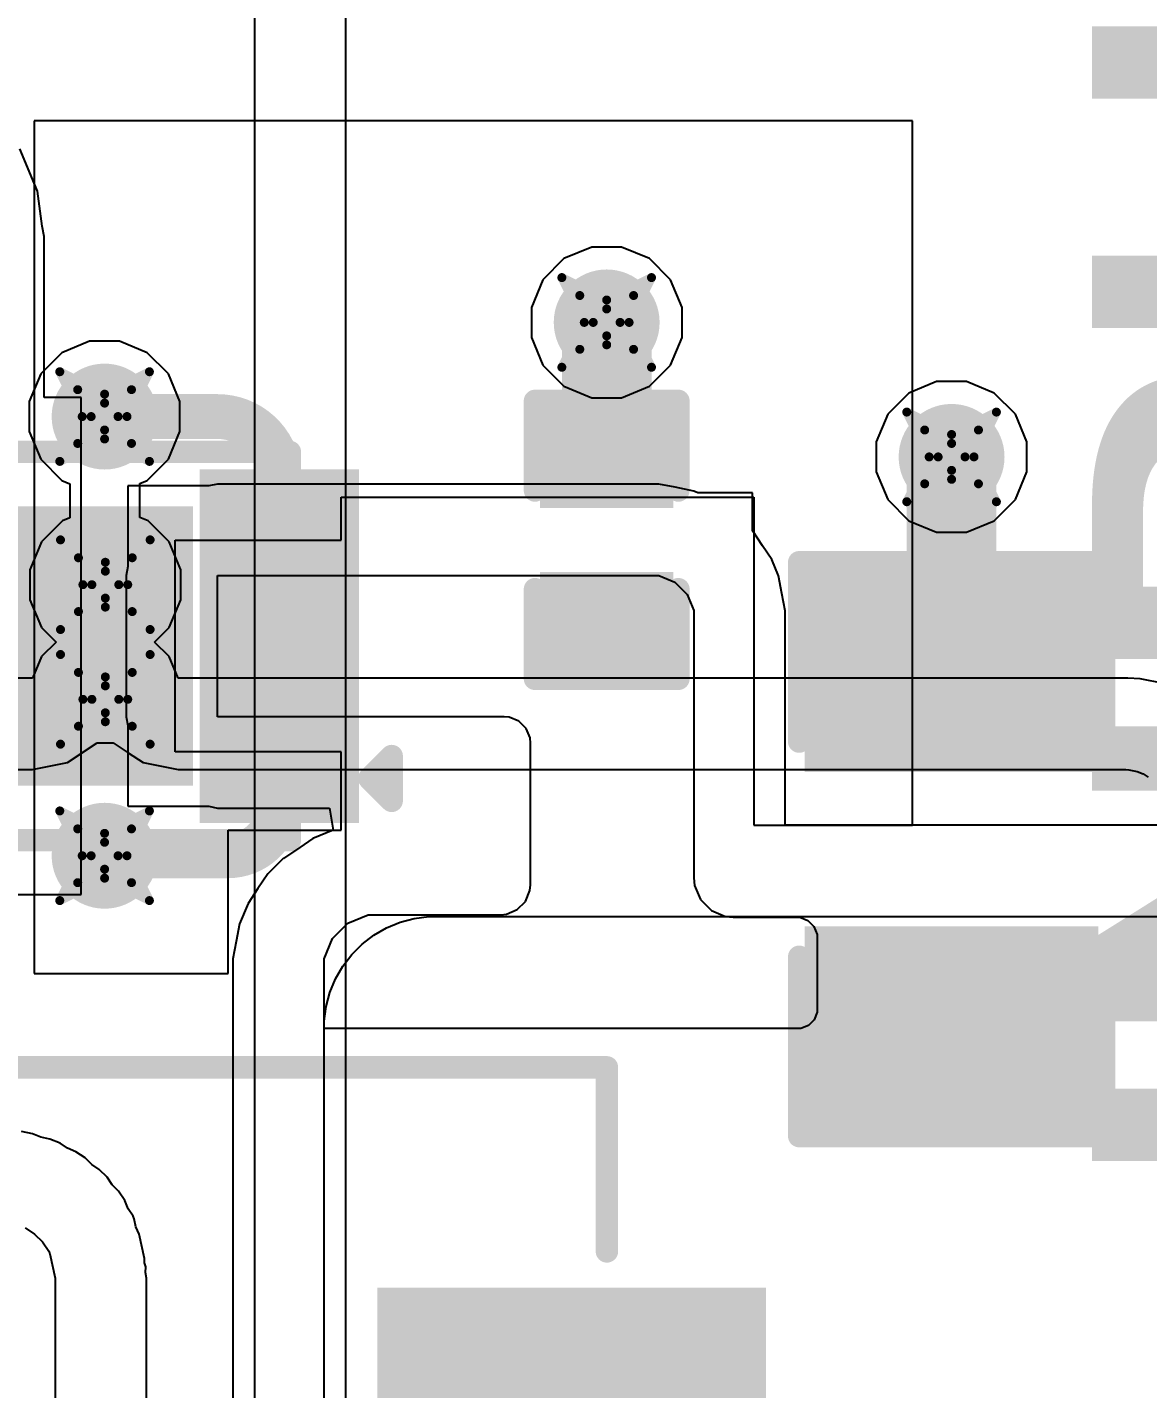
# Model space of a CAD drawing. Header units: inches. Extents: x -2 to 5376, y -4 to 5426.
# Drawn here: x 122.4 to 128.75, y 9.26 to 16.98 of the extents above; entities that cross this region are included whole.
import ezdxf

# ---------------------------------------------------------------- set-up
doc = ezdxf.new("R2010")
doc.units = ezdxf.units.IN
for name, color, linetype in [('Bottom Layer', 5, 'Continuous'), ('Drill Drawing', 1, 'Continuous'), ('Layer 1', 16, 'Continuous'), ('Layer 2', 76, 'Continuous'), ('Top Layer', 1, 'Continuous'), ('Top Overlay', 2, 'Continuous'), ('Top Paste', 8, 'Continuous'), ('Top Solder', 216, 'Continuous'), ('Via Holes', 16, 'Continuous')]:
    doc.layers.add(name, color=color, linetype=linetype)
doc.styles.add('Arial Black_Bold', font='', dxfattribs={"height": 0.2})
doc.styles.get('Arial Black_Bold').set_extended_font_data('Arial Black', bold=True)

# ---------------------------------------------------------------- blocks, each defined once
blk = doc.blocks.new('8_TDFN_EP__2_2__137')
at = {"layer": 'Top Layer'}
for points in [[(-1.34, 0.6), (-1.34, 0.9), (-0.64, 0.9), (-0.64, 0.6)], [(0.64, 0.6), (0.64, 0.9), (1.34, 0.9), (1.34, 0.6)], [(-0.4, -0.69), (-0.4, 0.69), (0.4, 0.69), (0.4, -0.69)], [(-1.34, 0.1), (-1.34, 0.4), (-0.64, 0.4), (-0.64, 0.1)], [(0.64, 0.1), (0.64, 0.4), (1.34, 0.4), (1.34, 0.1)], [(-1.34, -0.4), (-1.34, -0.1), (-0.64, -0.1), (-0.64, -0.4)], [(0.64, -0.4), (0.64, -0.1), (1.34, -0.1), (1.34, -0.4)], [(-1.34, -0.9), (-1.34, -0.6), (-0.64, -0.6), (-0.64, -0.9)], [(0.64, -0.9), (0.64, -0.6), (1.34, -0.6), (1.34, -0.9)]]:
    blk.add_hatch(color=1, dxfattribs=at).paths.add_polyline_path(points)
at = {"layer": 'Top Paste'}
for points in [[(-1.34, 0.6), (-1.34, 0.9), (-0.64, 0.9), (-0.64, 0.6)], [(0.64, 0.6), (0.64, 0.9), (1.34, 0.9), (1.34, 0.6)], [(-0.4, -0.69), (-0.4, 0.69), (0.4, 0.69), (0.4, -0.69)], [(-1.34, 0.1), (-1.34, 0.4), (-0.64, 0.4), (-0.64, 0.1)], [(0.64, 0.1), (0.64, 0.4), (1.34, 0.4), (1.34, 0.1)], [(-1.34, -0.4), (-1.34, -0.1), (-0.64, -0.1), (-0.64, -0.4)], [(0.64, -0.4), (0.64, -0.1), (1.34, -0.1), (1.34, -0.4)], [(-1.34, -0.9), (-1.34, -0.6), (-0.64, -0.6), (-0.64, -0.9)], [(0.64, -0.9), (0.64, -0.6), (1.34, -0.6), (1.34, -0.9)]]:
    blk.add_hatch(color=8, dxfattribs=at).paths.add_polyline_path(points)
at = {"layer": 'Top Solder'}
for points in [[(-1.4416, 0.4984), (-1.4416, 1.0016), (-0.5384, 1.0016), (-0.5384, 0.4984)], [(0.5384, 0.4984), (0.5384, 1.0016), (1.4416, 1.0016), (1.4416, 0.4984)], [(-0.5016, -0.7916), (-0.5016, 0.7916), (0.5016, 0.7916), (0.5016, -0.7916)], [(-1.4416, -0.0016), (-1.4416, 0.5016), (-0.5384, 0.5016), (-0.5384, -0.0016)], [(0.5384, -0.0016), (0.5384, 0.5016), (1.4416, 0.5016), (1.4416, -0.0016)], [(-1.4416, -0.5016), (-1.4416, 0.0016), (-0.5384, 0.0016), (-0.5384, -0.5016)], [(0.5384, -0.5016), (0.5384, 0.0016), (1.4416, 0.0016), (1.4416, -0.5016)], [(-1.4416, -1.0016), (-1.4416, -0.4984), (-0.5384, -0.4984), (-0.5384, -1.0016)], [(0.5384, -1.0016), (0.5384, -0.4984), (1.4416, -0.4984), (1.4416, -1.0016)]]:
    blk.add_hatch(color=216, dxfattribs=at).paths.add_polyline_path(points)
at = {"layer": 'Top Overlay', "const_width": 0.127}
for points in [[(1.05, 1.1), (-1.05, 1.1)], [(-1.05, 1.1), (-1.05, 1)], [(1.05, 1.1), (1.05, 1)], [(-1.627, 0.877), (-1.627, 0.623)], [(-1.5, 0.75), (-1.627, 0.877)], [(-1.5, 0.75), (-1.627, 0.623)], [(-1.05, -1), (-1.05, -1.1)], [(1.05, -1), (1.05, -1.1)], [(1.05, -1.1), (-1.05, -1.1)]]:
    blk.add_lwpolyline(points, dxfattribs=at)
at = {"layer": 'Top Overlay', "const_width": 0.0635}
for points in [[(-1.0818, 1.1, 1), (-1.0183, 1.1, 1)], [(-1.0818, 1.1, 1), (-1.0183, 1.1, 1)], [(1.0183, 1.1, 1), (1.0818, 1.1, 1)], [(1.0183, 1.1, 1), (1.0818, 1.1, 1)], [(-1.0818, 1, 1), (-1.0183, 1, 1)], [(1.0183, 1, 1), (1.0818, 1, 1)], [(-1.6587, 0.877, 1), (-1.5952, 0.877, 1)], [(-1.6587, 0.877, 1), (-1.5952, 0.877, 1)], [(-1.5317, 0.75, 1), (-1.4682, 0.75, 1)], [(-1.5317, 0.75, 1), (-1.4682, 0.75, 1)], [(-1.6587, 0.623, 1), (-1.5952, 0.623, 1)], [(-1.6587, 0.623, 1), (-1.5952, 0.623, 1)], [(-1.0818, -1, 1), (-1.0183, -1, 1)], [(1.0183, -1, 1), (1.0818, -1, 1)], [(-1.0818, -1.1, 1), (-1.0183, -1.1, 1)], [(-1.0818, -1.1, 1), (-1.0183, -1.1, 1)], [(1.0183, -1.1, 1), (1.0818, -1.1, 1)], [(1.0183, -1.1, 1), (1.0818, -1.1, 1)]]:
    blk.add_lwpolyline(points, format="xyb", close=True, dxfattribs=at)
blk = doc.blocks.new('YSPI0520_2R2M__246')
at = {"layer": 'Top Layer'}
for points in [[(-3.5, 1.25), (-1.5, 1.25), (-1.5, -1.25), (-3.5, -1.25)], [(1.5, 1.25), (3.5, 1.25), (3.5, -1.25), (1.5, -1.25)]]:
    blk.add_hatch(color=1, dxfattribs=at).paths.add_polyline_path(points)
at = {"layer": 'Top Paste'}
for points in [[(-3.5, 1.25), (-1.5, 1.25), (-1.5, -1.25), (-3.5, -1.25)], [(1.5, 1.25), (3.5, 1.25), (3.5, -1.25), (1.5, -1.25)]]:
    blk.add_hatch(color=8, dxfattribs=at).paths.add_polyline_path(points)
at = {"layer": 'Top Solder'}
for points in [[(-3.6016, 1.3516), (-1.3984, 1.3516), (-1.3984, -1.3516), (-3.6016, -1.3516)], [(1.3984, 1.3516), (3.6016, 1.3516), (3.6016, -1.3516), (1.3984, -1.3516)]]:
    blk.add_hatch(color=216, dxfattribs=at).paths.add_polyline_path(points)
at = {"layer": 'Top Overlay', "const_width": 0.127}
for points in [[(-2.7, 2.6), (2.7, 2.6)], [(-2.7, 1.557), (-2.7, 2.6)], [(2.7, 1.557), (2.7, 2.6)], [(-2.7, -2.6), (-2.7, -1.557)], [(2.7, -2.6), (2.7, -1.557)], [(-2.7, -2.6), (2.7, -2.6)]]:
    blk.add_lwpolyline(points, dxfattribs=at)
at = {"layer": 'Top Overlay', "const_width": 0.0635}
for points in [[(-2.7317, 2.6, 1), (-2.6682, 2.6, 1)], [(-2.7317, 2.6, 1), (-2.6682, 2.6, 1)], [(2.6682, 2.6, 1), (2.7317, 2.6, 1)], [(2.6682, 2.6, 1), (2.7317, 2.6, 1)], [(-2.7317, 1.557, 1), (-2.6682, 1.557, 1)], [(2.6682, 1.557, 1), (2.7317, 1.557, 1)], [(-2.7317, -1.557, 1), (-2.6682, -1.557, 1)], [(2.6682, -1.557, 1), (2.7317, -1.557, 1)], [(-2.7317, -2.6, 1), (-2.6682, -2.6, 1)], [(-2.7317, -2.6, 1), (-2.6682, -2.6, 1)], [(2.6682, -2.6, 1), (2.7317, -2.6, 1)], [(2.6682, -2.6, 1), (2.7317, -2.6, 1)]]:
    blk.add_lwpolyline(points, format="xyb", close=True, dxfattribs=at)
blk = doc.blocks.new('C___0402_282')
at = {"layer": 'Top Layer'}
for points in [[(-0.6985, -0.3175), (-0.6985, 0.3175), (-0.2413, 0.3175), (-0.2413, -0.3175)], [(0.2413, -0.3175), (0.2413, 0.3175), (0.6985, 0.3175), (0.6985, -0.3175)]]:
    blk.add_hatch(color=1, dxfattribs=at).paths.add_polyline_path(points)
at = {"layer": 'Top Paste'}
for points in [[(-0.6985, -0.3175), (-0.6985, 0.3175), (-0.2413, 0.3175), (-0.2413, -0.3175)], [(0.2413, -0.3175), (0.2413, 0.3175), (0.6985, 0.3175), (0.6985, -0.3175)]]:
    blk.add_hatch(color=8, dxfattribs=at).paths.add_polyline_path(points)
at = {"layer": 'Top Solder'}
for points in [[(-0.7585, -0.3775), (-0.7585, 0.3775), (-0.1813, 0.3775), (-0.1813, -0.3775)], [(0.1813, -0.3775), (0.1813, 0.3775), (0.7585, 0.3775), (0.7585, -0.3775)]]:
    blk.add_hatch(color=216, dxfattribs=at).paths.add_polyline_path(points)
at = {"layer": 'Top Overlay', "const_width": 0.127}
for points in [[(-0.7874, -0.4064), (-0.7874, 0.4064)], [(-0.2794, 0.4064), (-0.7874, 0.4064)], [(0.7874, 0.4064), (0.2794, 0.4064)], [(0.7874, -0.4064), (0.7874, 0.4064)], [(-0.2794, -0.4064), (-0.7874, -0.4064)], [(0.7874, -0.4064), (0.2794, -0.4064)]]:
    blk.add_lwpolyline(points, dxfattribs=at)
at = {"layer": 'Top Overlay', "const_width": 0.0635}
for points in [[(-0.8192, 0.4064, 1), (-0.7557, 0.4064, 1)], [(-0.8192, 0.4064, 1), (-0.7557, 0.4064, 1)], [(-0.3112, 0.4064, 1), (-0.2477, 0.4064, 1)], [(0.2477, 0.4064, 1), (0.3112, 0.4064, 1)], [(0.7556, 0.4064, 1), (0.8191, 0.4064, 1)], [(0.7556, 0.4064, 1), (0.8191, 0.4064, 1)], [(-0.8191, -0.4064, 1), (-0.7556, -0.4064, 1)], [(-0.8191, -0.4064, 1), (-0.7556, -0.4064, 1)], [(-0.3112, -0.4064, 1), (-0.2477, -0.4064, 1)], [(0.2476, -0.4064, 1), (0.3111, -0.4064, 1)], [(0.7556, -0.4064, 1), (0.8191, -0.4064, 1)], [(0.7556, -0.4064, 1), (0.8191, -0.4064, 1)]]:
    blk.add_lwpolyline(points, format="xyb", close=True, dxfattribs=at)
blk = doc.blocks.new('C___0805_283')
at = {"layer": 'Top Layer'}
for points in [[(-1.524, 0.762), (-0.508, 0.762), (-0.508, -0.762), (-1.524, -0.762)], [(0.508, 0.762), (1.524, 0.762), (1.524, -0.762), (0.508, -0.762)]]:
    blk.add_hatch(color=1, dxfattribs=at).paths.add_polyline_path(points)
at = {"layer": 'Top Paste'}
for points in [[(-1.524, 0.762), (-0.508, 0.762), (-0.508, -0.762), (-1.524, -0.762)], [(0.508, 0.762), (1.524, 0.762), (1.524, -0.762), (0.508, -0.762)]]:
    blk.add_hatch(color=8, dxfattribs=at).paths.add_polyline_path(points)
at = {"layer": 'Top Solder'}
for points in [[(-1.594, 0.832), (-0.438, 0.832), (-0.438, -0.832), (-1.594, -0.832)], [(0.438, 0.832), (1.594, 0.832), (1.594, -0.832), (0.438, -0.832)]]:
    blk.add_hatch(color=216, dxfattribs=at).paths.add_polyline_path(points)
at = {"layer": 'Top Overlay', "const_width": 0.127}
for points in [[(-1.6256, -0.8636), (-1.6256, 0.8636)], [(-0.6096, 0.8636), (-1.6256, 0.8636)], [(1.6256, 0.8636), (0.6096, 0.8636)], [(1.6256, -0.8636), (1.6256, 0.8636)], [(-0.6096, -0.8636), (-1.6256, -0.8636)], [(1.6256, -0.8636), (0.6096, -0.8636)]]:
    blk.add_lwpolyline(points, dxfattribs=at)
at = {"layer": 'Top Overlay', "const_width": 0.0635}
for points in [[(-1.6574, 0.8636, 1), (-1.5938, 0.8636, 1)], [(-1.6574, 0.8636, 1), (-1.5938, 0.8636, 1)], [(-0.6413, 0.8636, 1), (-0.5778, 0.8636, 1)], [(0.5778, 0.8636, 1), (0.6413, 0.8636, 1)], [(1.5938, 0.8636, 1), (1.6574, 0.8636, 1)], [(1.5938, 0.8636, 1), (1.6574, 0.8636, 1)], [(-1.6574, -0.8636, 1), (-1.5938, -0.8636, 1)], [(-1.6574, -0.8636, 1), (-1.5938, -0.8636, 1)], [(-0.6413, -0.8636, 1), (-0.5778, -0.8636, 1)], [(0.5778, -0.8636, 1), (0.6413, -0.8636, 1)], [(1.5938, -0.8636, 1), (1.6574, -0.8636, 1)], [(1.5938, -0.8636, 1), (1.6574, -0.8636, 1)]]:
    blk.add_lwpolyline(points, format="xyb", close=True, dxfattribs=at)

msp = doc.modelspace()

# ---------------------------------------------------------------- hatches: boundary and pattern name
at = {"layer": 'Bottom Layer'}
h = msp.add_hatch(color=5, dxfattribs=at)
edge = h.paths.add_edge_path()
edge.add_arc((125.6804, 15.3035), 0.3, 0, 360)
h = msp.add_hatch(color=5, dxfattribs=at)
edge = h.paths.add_edge_path()
edge.add_arc((122.835, 14.7701), 0.3, 0, 360)
h = msp.add_hatch(color=5, dxfattribs=at)
edge = h.paths.add_edge_path()
edge.add_arc((127.635, 14.5415), 0.3, 0, 360)
h = msp.add_hatch(color=5, dxfattribs=at)
edge = h.paths.add_edge_path()
edge.add_arc((122.8391, 13.8176), 0.3, 0, 360)
h = msp.add_hatch(color=5, dxfattribs=at)
edge = h.paths.add_edge_path()
edge.add_arc((122.8391, 13.168), 0.3, 0, 360)
h = msp.add_hatch(color=5, dxfattribs=at)
edge = h.paths.add_edge_path()
edge.add_arc((122.835, 12.2818), 0.3, 0, 360)
at = {"layer": 'Layer 1'}
h = msp.add_hatch(color=16, dxfattribs=at)
edge = h.paths.add_edge_path()
edge.add_arc((125.6804, 15.3035), 0.3, 0, 360)
h = msp.add_hatch(color=16, dxfattribs=at)
edge = h.paths.add_edge_path()
edge.add_arc((122.835, 14.7701), 0.3, 0, 360)
h = msp.add_hatch(color=16, dxfattribs=at)
edge = h.paths.add_edge_path()
edge.add_arc((127.635, 14.5415), 0.3, 0, 360)
h = msp.add_hatch(color=16, dxfattribs=at)
edge = h.paths.add_edge_path()
edge.add_arc((122.8391, 13.8176), 0.3, 0, 360)
h = msp.add_hatch(color=16, dxfattribs=at)
edge = h.paths.add_edge_path()
edge.add_arc((122.8391, 13.168), 0.3, 0, 360)
h = msp.add_hatch(color=16, dxfattribs=at)
edge = h.paths.add_edge_path()
edge.add_arc((122.835, 12.2818), 0.3, 0, 360)
at = {"layer": 'Layer 2'}
h = msp.add_hatch(color=76, dxfattribs=at)
edge = h.paths.add_edge_path()
edge.add_arc((125.6804, 15.3035), 0.3, 0, 360)
h = msp.add_hatch(color=76, dxfattribs=at)
edge = h.paths.add_edge_path()
edge.add_arc((122.835, 14.7701), 0.3, 0, 360)
h = msp.add_hatch(color=76, dxfattribs=at)
edge = h.paths.add_edge_path()
edge.add_arc((127.635, 14.5415), 0.3, 0, 360)
h = msp.add_hatch(color=76, dxfattribs=at)
edge = h.paths.add_edge_path()
edge.add_arc((122.8391, 13.8176), 0.3, 0, 360)
h = msp.add_hatch(color=76, dxfattribs=at)
edge = h.paths.add_edge_path()
edge.add_arc((122.8391, 13.168), 0.3, 0, 360)
h = msp.add_hatch(color=76, dxfattribs=at)
edge = h.paths.add_edge_path()
edge.add_arc((122.835, 12.2818), 0.3, 0, 360)
at = {"layer": 'Top Layer'}
h = msp.add_hatch(color=1, dxfattribs=at)
edge = h.paths.add_edge_path()
edge.add_arc((125.6804, 15.3035), 0.3, 0, 360)
h = msp.add_hatch(color=1, dxfattribs=at)
edge = h.paths.add_edge_path()
edge.add_arc((122.835, 14.7701), 0.3, 0, 360)
h = msp.add_hatch(color=1, dxfattribs=at)
edge = h.paths.add_edge_path()
edge.add_arc((127.635, 14.5415), 0.3, 0, 360)
h = msp.add_hatch(color=1, dxfattribs=at)
edge = h.paths.add_edge_path()
edge.add_arc((122.8391, 13.8176), 0.3, 0, 360)
h = msp.add_hatch(color=1, dxfattribs=at)
edge = h.paths.add_edge_path()
edge.add_arc((122.8391, 13.168), 0.3, 0, 360)
h = msp.add_hatch(color=1, dxfattribs=at)
edge = h.paths.add_edge_path()
edge.add_arc((122.835, 12.2818), 0.3, 0, 360)
at = {"layer": 'Via Holes'}
h = msp.add_hatch(color=7, dxfattribs=at)
edge = h.paths.add_edge_path()
edge.add_arc((125.6804, 15.3035), 0.15, 0, 360)
h = msp.add_hatch(color=7, dxfattribs=at)
edge = h.paths.add_edge_path()
edge.add_arc((122.835, 14.7701), 0.15, 0, 360)
h = msp.add_hatch(color=7, dxfattribs=at)
edge = h.paths.add_edge_path()
edge.add_arc((127.635, 14.5415), 0.15, 0, 360)
h = msp.add_hatch(color=7, dxfattribs=at)
edge = h.paths.add_edge_path()
edge.add_arc((122.8391, 13.8176), 0.15, 0, 360)
h = msp.add_hatch(color=7, dxfattribs=at)
edge = h.paths.add_edge_path()
edge.add_arc((122.8391, 13.168), 0.15, 0, 360)
h = msp.add_hatch(color=7, dxfattribs=at)
edge = h.paths.add_edge_path()
edge.add_arc((122.835, 12.2818), 0.15, 0, 360)

# ---------------------------------------------------------------- linework, layer by layer
at = {"layer": 'Bottom Layer'}
for p, q in [((125.4385, 15.6655), (125.3184, 15.5454)), ((125.5954, 15.7305), (125.4385, 15.6655)), ((125.7653, 15.7305), (125.5954, 15.7305)), ((125.9222, 15.6655), (125.7653, 15.7305)), ((126.0423, 15.5454), (125.9222, 15.6655)), ((125.3184, 15.5454), (125.2534, 15.3884)), ((126.1074, 15.3884), (126.0423, 15.5454)), ((125.2534, 15.3884), (125.2534, 15.2186)), ((126.1074, 15.2186), (126.1074, 15.3884)), ((122.7501, 15.1971), (122.5931, 15.1321)), ((122.9199, 15.1971), (122.7501, 15.1971)), ((123.0769, 15.1321), (122.9199, 15.1971)), ((125.2534, 15.2186), (125.3184, 15.0616)), ((126.0423, 15.0616), (126.1074, 15.2186)), ((122.5931, 15.1321), (122.473, 15.012)), ((123.197, 15.012), (123.0769, 15.1321)), ((125.3184, 15.0616), (125.4385, 14.9415)), ((125.9222, 14.9415), (126.0423, 15.0616)), ((122.473, 15.012), (122.408, 14.855)), ((123.262, 14.855), (123.197, 15.012)), ((127.5501, 14.9685), (127.3931, 14.9035)), ((127.7199, 14.9685), (127.5501, 14.9685)), ((127.8769, 14.9035), (127.7199, 14.9685)), ((125.4385, 14.9415), (125.5954, 14.8765)), ((125.7653, 14.8765), (125.9222, 14.9415)), ((127.3931, 14.9035), (127.273, 14.7834)), ((127.997, 14.7834), (127.8769, 14.9035)), ((122.408, 14.855), (122.408, 14.6852)), ((123.262, 14.6852), (123.262, 14.855)), ((125.5954, 14.8765), (125.7653, 14.8765)), ((127.273, 14.7834), (127.208, 14.6264)), ((128.062, 14.6264), (127.997, 14.7834)), ((122.408, 14.6852), (122.473, 14.5282)), ((123.197, 14.5282), (123.262, 14.6852)), ((127.208, 14.6264), (127.208, 14.4566)), ((128.062, 14.4566), (128.062, 14.6264)), ((122.473, 14.5282), (122.5931, 14.4081)), ((123.0769, 14.4081), (123.197, 14.5282)), ((127.208, 14.4566), (127.273, 14.2996)), ((127.997, 14.2996), (128.062, 14.4566)), ((122.5931, 14.4081), (122.6387, 14.3892)), ((122.6387, 14.3892), (122.6387, 14.1968)), ((123.0354, 14.3909), (123.0769, 14.4081)), ((123.0354, 14.1985), (123.0354, 14.3909)), ((127.273, 14.2996), (127.3931, 14.1795)), ((127.8769, 14.1795), (127.997, 14.2996)), ((122.6387, 14.1968), (122.5972, 14.1796)), ((123.081, 14.1796), (123.0354, 14.1985)), ((122.5972, 14.1796), (122.4771, 14.0595)), ((123.2011, 14.0595), (123.081, 14.1796)), ((127.3931, 14.1795), (127.5501, 14.1145)), ((127.7199, 14.1145), (127.8769, 14.1795)), ((122.4771, 14.0595), (122.4121, 13.9025)), ((123.2661, 13.9025), (123.2011, 14.0595)), ((127.5501, 14.1145), (127.7199, 14.1145)), ((122.4121, 13.9025), (122.4121, 13.7327)), ((123.2661, 13.7327), (123.2661, 13.9025)), ((122.4121, 13.7327), (122.4771, 13.5757)), ((123.2011, 13.5757), (123.2661, 13.7327)), ((122.4771, 13.5757), (122.56, 13.4928)), ((123.1181, 13.4928), (123.2011, 13.5757)), ((122.56, 13.4928), (122.4771, 13.4099)), ((123.2011, 13.4099), (123.1181, 13.4928)), ((122.4771, 13.4099), (122.4266, 13.288)), ((123.2516, 13.288), (123.2011, 13.4099)), ((122.4266, 13.288), (120.1049, 13.288)), ((128.6345, 13.288), (123.2516, 13.288)), ((128.7033, 13.2846), (128.6345, 13.288)), ((128.8384, 13.2577), (128.7033, 13.2846)), ((122.6248, 12.8095), (122.7929, 12.9217)), ((122.7929, 12.9217), (122.8845, 12.9217)), ((122.8845, 12.9217), (122.9692, 12.8657)), ((122.4266, 12.77), (122.6248, 12.8095)), ((122.9692, 12.8657), (123.0534, 12.8095)), ((123.0534, 12.8095), (123.2516, 12.77)), ((120.1049, 12.77), (122.4266, 12.77)), ((122.4266, 12.77), (122.4266, 12.77)), ((123.2516, 12.77), (128.6218, 12.77)), ((128.6218, 12.77), (128.6398, 12.7691)), ((128.6398, 12.7691), (128.6873, 12.7597)), ((128.6873, 12.7597), (128.7202, 12.7461)), ((128.7202, 12.7461), (128.7499, 12.7263))]:
    msp.add_line(p, q, dxfattribs=at)
at = {"layer": 'Drill Drawing', "const_width": 0.0508}
for points in [[(125.4264, 15.5575), (125.6804, 15.4305)], [(125.4264, 15.5575), (125.5534, 15.3035)], [(125.6804, 15.4305), (125.9344, 15.5575)], [(125.8074, 15.3035), (125.9344, 15.5575)], [(125.528, 15.4559), (125.6804, 15.3797)], [(125.528, 15.4559), (125.6042, 15.3035)], [(125.6804, 15.3797), (125.8328, 15.4559)], [(125.7566, 15.3035), (125.8328, 15.4559)], [(125.4264, 15.0495), (125.5534, 15.3035)], [(125.528, 15.1511), (125.6042, 15.3035)], [(125.7566, 15.3035), (125.8328, 15.1511)], [(125.8074, 15.3035), (125.9344, 15.0495)], [(125.4264, 15.0495), (125.6804, 15.1765)], [(125.528, 15.1511), (125.6804, 15.2273)], [(125.6804, 15.2273), (125.8328, 15.1511)], [(125.6804, 15.1765), (125.9344, 15.0495)], [(122.581, 15.0241), (122.835, 14.8971)], [(122.581, 15.0241), (122.708, 14.7701)], [(122.835, 14.8971), (123.089, 15.0241)], [(122.962, 14.7701), (123.089, 15.0241)], [(122.6826, 14.9225), (122.835, 14.8463)], [(122.6826, 14.9225), (122.7588, 14.7701)], [(122.835, 14.8463), (122.9874, 14.9225)], [(122.9112, 14.7701), (122.9874, 14.9225)], [(127.381, 14.7955), (127.635, 14.6685)], [(127.381, 14.7955), (127.508, 14.5415)], [(127.635, 14.6685), (127.889, 14.7955)], [(127.762, 14.5415), (127.889, 14.7955)], [(122.581, 14.5161), (122.708, 14.7701)], [(122.6826, 14.6177), (122.7588, 14.7701)], [(122.9112, 14.7701), (122.9874, 14.6177)], [(122.962, 14.7701), (123.089, 14.5161)], [(122.581, 14.5161), (122.835, 14.6431)], [(122.6826, 14.6177), (122.835, 14.6939)], [(122.835, 14.6939), (122.9874, 14.6177)], [(122.835, 14.6431), (123.089, 14.5161)], [(127.4826, 14.6939), (127.635, 14.6177)], [(127.4826, 14.6939), (127.5588, 14.5415)], [(127.635, 14.6177), (127.7874, 14.6939)], [(127.7112, 14.5415), (127.7874, 14.6939)], [(127.381, 14.2875), (127.508, 14.5415)], [(127.4826, 14.3891), (127.5588, 14.5415)], [(127.7112, 14.5415), (127.7874, 14.3891)], [(127.762, 14.5415), (127.889, 14.2875)], [(127.381, 14.2875), (127.635, 14.4145)], [(127.4826, 14.3891), (127.635, 14.4653)], [(127.635, 14.4653), (127.7874, 14.3891)], [(127.635, 14.4145), (127.889, 14.2875)], [(122.5851, 14.0716), (122.8391, 13.9446)], [(122.5851, 14.0716), (122.7121, 13.8176)], [(122.8391, 13.9446), (123.0931, 14.0716)], [(122.9661, 13.8176), (123.0931, 14.0716)], [(122.6867, 13.97), (122.8391, 13.8938)], [(122.6867, 13.97), (122.7629, 13.8176)], [(122.8391, 13.8938), (122.9915, 13.97)], [(122.9153, 13.8176), (122.9915, 13.97)], [(122.5851, 13.5636), (122.7121, 13.8176)], [(122.6867, 13.6652), (122.7629, 13.8176)], [(122.9153, 13.8176), (122.9915, 13.6652)], [(122.9661, 13.8176), (123.0931, 13.5636)], [(122.6867, 13.6652), (122.8391, 13.7414)], [(122.8391, 13.7414), (122.9915, 13.6652)], [(122.5851, 13.5636), (122.8391, 13.6906)], [(122.8391, 13.6906), (123.0931, 13.5636)], [(122.5851, 13.422), (122.8391, 13.295)], [(122.5851, 13.422), (122.7121, 13.168)], [(122.8391, 13.295), (123.0931, 13.422)], [(122.9661, 13.168), (123.0931, 13.422)], [(122.6867, 13.3204), (122.8391, 13.2442)], [(122.6867, 13.3204), (122.7629, 13.168)], [(122.8391, 13.2442), (122.9915, 13.3204)], [(122.9153, 13.168), (122.9915, 13.3204)], [(122.5851, 12.914), (122.7121, 13.168)], [(122.6867, 13.0156), (122.7629, 13.168)], [(122.9153, 13.168), (122.9915, 13.0156)], [(122.9661, 13.168), (123.0931, 12.914)], [(122.6867, 13.0156), (122.8391, 13.0918)], [(122.8391, 13.0918), (122.9915, 13.0156)], [(122.5851, 12.914), (122.8391, 13.041)], [(122.8391, 13.041), (123.0931, 12.914)], [(122.581, 12.5358), (122.835, 12.4088)], [(122.581, 12.5358), (122.708, 12.2818)], [(122.835, 12.4088), (123.089, 12.5358)], [(122.962, 12.2818), (123.089, 12.5358)], [(122.6826, 12.4342), (122.835, 12.358)], [(122.6826, 12.4342), (122.7588, 12.2818)], [(122.835, 12.358), (122.9874, 12.4342)], [(122.9112, 12.2818), (122.9874, 12.4342)], [(122.581, 12.0278), (122.708, 12.2818)], [(122.6826, 12.1294), (122.7588, 12.2818)], [(122.9112, 12.2818), (122.9874, 12.1294)], [(122.962, 12.2818), (123.089, 12.0278)], [(122.6826, 12.1294), (122.835, 12.2056)], [(122.835, 12.2056), (122.9874, 12.1294)], [(122.581, 12.0278), (122.835, 12.1548)], [(122.835, 12.1548), (123.089, 12.0278)]]:
    msp.add_lwpolyline(points, dxfattribs=at)
at = {"layer": 'Drill Drawing', "const_width": 0.0254}
for points in [[(125.4137, 15.5575, 1), (125.4391, 15.5575, 1)], [(125.4137, 15.5575, 1), (125.4391, 15.5575, 1)], [(125.9217, 15.5575, 1), (125.9471, 15.5575, 1)], [(125.9217, 15.5575, 1), (125.9471, 15.5575, 1)], [(125.5153, 15.4559, 1), (125.5407, 15.4559, 1)], [(125.5153, 15.4559, 1), (125.5407, 15.4559, 1)], [(125.6677, 15.4305, 1), (125.6931, 15.4305, 1)], [(125.6677, 15.4305, 1), (125.6931, 15.4305, 1)], [(125.8201, 15.4559, 1), (125.8455, 15.4559, 1)], [(125.8201, 15.4559, 1), (125.8455, 15.4559, 1)], [(125.6677, 15.3797, 1), (125.6931, 15.3797, 1)], [(125.6677, 15.3797, 1), (125.6931, 15.3797, 1)], [(125.5407, 15.3035, 1), (125.5661, 15.3035, 1)], [(125.5407, 15.3035, 1), (125.5661, 15.3035, 1)], [(125.5915, 15.3035, 1), (125.6169, 15.3035, 1)], [(125.5915, 15.3035, 1), (125.6169, 15.3035, 1)], [(125.7439, 15.3035, 1), (125.7693, 15.3035, 1)], [(125.7439, 15.3035, 1), (125.7693, 15.3035, 1)], [(125.7947, 15.3035, 1), (125.8201, 15.3035, 1)], [(125.7947, 15.3035, 1), (125.8201, 15.3035, 1)], [(125.6677, 15.2273, 1), (125.6931, 15.2273, 1)], [(125.6677, 15.2273, 1), (125.6931, 15.2273, 1)], [(125.6677, 15.1765, 1), (125.6931, 15.1765, 1)], [(125.6677, 15.1765, 1), (125.6931, 15.1765, 1)], [(125.5153, 15.1511, 1), (125.5407, 15.1511, 1)], [(125.5153, 15.1511, 1), (125.5407, 15.1511, 1)], [(125.8201, 15.1511, 1), (125.8455, 15.1511, 1)], [(125.8201, 15.1511, 1), (125.8455, 15.1511, 1)], [(122.5683, 15.0241, 1), (122.5937, 15.0241, 1)], [(122.5683, 15.0241, 1), (122.5937, 15.0241, 1)], [(123.0763, 15.0241, 1), (123.1017, 15.0241, 1)], [(123.0763, 15.0241, 1), (123.1017, 15.0241, 1)], [(125.4137, 15.0495, 1), (125.4391, 15.0495, 1)], [(125.4137, 15.0495, 1), (125.4391, 15.0495, 1)], [(125.9217, 15.0495, 1), (125.9471, 15.0495, 1)], [(125.9217, 15.0495, 1), (125.9471, 15.0495, 1)], [(122.6699, 14.9225, 1), (122.6953, 14.9225, 1)], [(122.6699, 14.9225, 1), (122.6953, 14.9225, 1)], [(122.8223, 14.8971, 1), (122.8477, 14.8971, 1)], [(122.8223, 14.8971, 1), (122.8477, 14.8971, 1)], [(122.9747, 14.9225, 1), (123.0001, 14.9225, 1)], [(122.9747, 14.9225, 1), (123.0001, 14.9225, 1)], [(122.8223, 14.8463, 1), (122.8477, 14.8463, 1)], [(122.8223, 14.8463, 1), (122.8477, 14.8463, 1)], [(127.3683, 14.7955, 1), (127.3937, 14.7955, 1)], [(127.3683, 14.7955, 1), (127.3937, 14.7955, 1)], [(127.8763, 14.7955, 1), (127.9017, 14.7955, 1)], [(127.8763, 14.7955, 1), (127.9017, 14.7955, 1)], [(122.6953, 14.7701, 1), (122.7207, 14.7701, 1)], [(122.6953, 14.7701, 1), (122.7207, 14.7701, 1)], [(122.7461, 14.7701, 1), (122.7715, 14.7701, 1)], [(122.7461, 14.7701, 1), (122.7715, 14.7701, 1)], [(122.8985, 14.7701, 1), (122.9239, 14.7701, 1)], [(122.8985, 14.7701, 1), (122.9239, 14.7701, 1)], [(122.9493, 14.7701, 1), (122.9747, 14.7701, 1)], [(122.9493, 14.7701, 1), (122.9747, 14.7701, 1)], [(122.8223, 14.6939, 1), (122.8477, 14.6939, 1)], [(122.8223, 14.6939, 1), (122.8477, 14.6939, 1)], [(122.8223, 14.6431, 1), (122.8477, 14.6431, 1)], [(122.8223, 14.6431, 1), (122.8477, 14.6431, 1)], [(127.4699, 14.6939, 1), (127.4953, 14.6939, 1)], [(127.4699, 14.6939, 1), (127.4953, 14.6939, 1)], [(127.6223, 14.6685, 1), (127.6477, 14.6685, 1)], [(127.6223, 14.6685, 1), (127.6477, 14.6685, 1)], [(127.7747, 14.6939, 1), (127.8001, 14.6939, 1)], [(127.7747, 14.6939, 1), (127.8001, 14.6939, 1)], [(122.6699, 14.6177, 1), (122.6953, 14.6177, 1)], [(122.6699, 14.6177, 1), (122.6953, 14.6177, 1)], [(122.9747, 14.6177, 1), (123.0001, 14.6177, 1)], [(122.9747, 14.6177, 1), (123.0001, 14.6177, 1)], [(127.6223, 14.6177, 1), (127.6477, 14.6177, 1)], [(127.6223, 14.6177, 1), (127.6477, 14.6177, 1)], [(122.5683, 14.5161, 1), (122.5937, 14.5161, 1)], [(122.5683, 14.5161, 1), (122.5937, 14.5161, 1)], [(123.0763, 14.5161, 1), (123.1017, 14.5161, 1)], [(123.0763, 14.5161, 1), (123.1017, 14.5161, 1)], [(127.4953, 14.5415, 1), (127.5207, 14.5415, 1)], [(127.4953, 14.5415, 1), (127.5207, 14.5415, 1)], [(127.5461, 14.5415, 1), (127.5715, 14.5415, 1)], [(127.5461, 14.5415, 1), (127.5715, 14.5415, 1)], [(127.6985, 14.5415, 1), (127.7239, 14.5415, 1)], [(127.6985, 14.5415, 1), (127.7239, 14.5415, 1)], [(127.7493, 14.5415, 1), (127.7747, 14.5415, 1)], [(127.7493, 14.5415, 1), (127.7747, 14.5415, 1)], [(127.6223, 14.4653, 1), (127.6477, 14.4653, 1)], [(127.6223, 14.4653, 1), (127.6477, 14.4653, 1)], [(127.6223, 14.4145, 1), (127.6477, 14.4145, 1)], [(127.6223, 14.4145, 1), (127.6477, 14.4145, 1)], [(127.4699, 14.3891, 1), (127.4953, 14.3891, 1)], [(127.4699, 14.3891, 1), (127.4953, 14.3891, 1)], [(127.7747, 14.3891, 1), (127.8001, 14.3891, 1)], [(127.7747, 14.3891, 1), (127.8001, 14.3891, 1)], [(127.3683, 14.2875, 1), (127.3937, 14.2875, 1)], [(127.3683, 14.2875, 1), (127.3937, 14.2875, 1)], [(127.8763, 14.2875, 1), (127.9017, 14.2875, 1)], [(127.8763, 14.2875, 1), (127.9017, 14.2875, 1)], [(122.5724, 14.0716, 1), (122.5978, 14.0716, 1)], [(122.5724, 14.0716, 1), (122.5978, 14.0716, 1)], [(123.0804, 14.0716, 1), (123.1058, 14.0716, 1)], [(123.0804, 14.0716, 1), (123.1058, 14.0716, 1)], [(122.674, 13.97, 1), (122.6994, 13.97, 1)], [(122.674, 13.97, 1), (122.6994, 13.97, 1)], [(122.8264, 13.9446, 1), (122.8518, 13.9446, 1)], [(122.8264, 13.9446, 1), (122.8518, 13.9446, 1)], [(122.9788, 13.97, 1), (123.0042, 13.97, 1)], [(122.9788, 13.97, 1), (123.0042, 13.97, 1)], [(122.8264, 13.8938, 1), (122.8518, 13.8938, 1)], [(122.8264, 13.8938, 1), (122.8518, 13.8938, 1)], [(122.6994, 13.8176, 1), (122.7248, 13.8176, 1)], [(122.6994, 13.8176, 1), (122.7248, 13.8176, 1)], [(122.7502, 13.8176, 1), (122.7756, 13.8176, 1)], [(122.7502, 13.8176, 1), (122.7756, 13.8176, 1)], [(122.9026, 13.8176, 1), (122.928, 13.8176, 1)], [(122.9026, 13.8176, 1), (122.928, 13.8176, 1)], [(122.9534, 13.8176, 1), (122.9788, 13.8176, 1)], [(122.9534, 13.8176, 1), (122.9788, 13.8176, 1)], [(122.8264, 13.7414, 1), (122.8518, 13.7414, 1)], [(122.8264, 13.7414, 1), (122.8518, 13.7414, 1)], [(122.674, 13.6652, 1), (122.6994, 13.6652, 1)], [(122.674, 13.6652, 1), (122.6994, 13.6652, 1)], [(122.8264, 13.6906, 1), (122.8518, 13.6906, 1)], [(122.8264, 13.6906, 1), (122.8518, 13.6906, 1)], [(122.9788, 13.6652, 1), (123.0042, 13.6652, 1)], [(122.9788, 13.6652, 1), (123.0042, 13.6652, 1)], [(122.5724, 13.5636, 1), (122.5978, 13.5636, 1)], [(122.5724, 13.5636, 1), (122.5978, 13.5636, 1)], [(123.0804, 13.5636, 1), (123.1058, 13.5636, 1)], [(123.0804, 13.5636, 1), (123.1058, 13.5636, 1)], [(122.5724, 13.422, 1), (122.5978, 13.422, 1)], [(122.5724, 13.422, 1), (122.5978, 13.422, 1)], [(123.0804, 13.422, 1), (123.1058, 13.422, 1)], [(123.0804, 13.422, 1), (123.1058, 13.422, 1)], [(122.674, 13.3204, 1), (122.6994, 13.3204, 1)], [(122.674, 13.3204, 1), (122.6994, 13.3204, 1)], [(122.9788, 13.3204, 1), (123.0042, 13.3204, 1)], [(122.9788, 13.3204, 1), (123.0042, 13.3204, 1)], [(122.8264, 13.295, 1), (122.8518, 13.295, 1)], [(122.8264, 13.295, 1), (122.8518, 13.295, 1)], [(122.8264, 13.2442, 1), (122.8518, 13.2442, 1)], [(122.8264, 13.2442, 1), (122.8518, 13.2442, 1)], [(122.6994, 13.168, 1), (122.7248, 13.168, 1)], [(122.6994, 13.168, 1), (122.7248, 13.168, 1)], [(122.7502, 13.168, 1), (122.7756, 13.168, 1)], [(122.7502, 13.168, 1), (122.7756, 13.168, 1)], [(122.9026, 13.168, 1), (122.928, 13.168, 1)], [(122.9026, 13.168, 1), (122.928, 13.168, 1)], [(122.9534, 13.168, 1), (122.9788, 13.168, 1)], [(122.9534, 13.168, 1), (122.9788, 13.168, 1)], [(122.8264, 13.0918, 1), (122.8518, 13.0918, 1)], [(122.8264, 13.0918, 1), (122.8518, 13.0918, 1)], [(122.674, 13.0156, 1), (122.6994, 13.0156, 1)], [(122.674, 13.0156, 1), (122.6994, 13.0156, 1)], [(122.8264, 13.041, 1), (122.8518, 13.041, 1)], [(122.8264, 13.041, 1), (122.8518, 13.041, 1)], [(122.9788, 13.0156, 1), (123.0042, 13.0156, 1)], [(122.9788, 13.0156, 1), (123.0042, 13.0156, 1)], [(122.5724, 12.914, 1), (122.5978, 12.914, 1)], [(122.5724, 12.914, 1), (122.5978, 12.914, 1)], [(123.0804, 12.914, 1), (123.1058, 12.914, 1)], [(123.0804, 12.914, 1), (123.1058, 12.914, 1)], [(122.5683, 12.5358, 1), (122.5937, 12.5358, 1)], [(122.5683, 12.5358, 1), (122.5937, 12.5358, 1)], [(123.0763, 12.5358, 1), (123.1017, 12.5358, 1)], [(123.0763, 12.5358, 1), (123.1017, 12.5358, 1)], [(122.6699, 12.4342, 1), (122.6953, 12.4342, 1)], [(122.6699, 12.4342, 1), (122.6953, 12.4342, 1)], [(122.8223, 12.4088, 1), (122.8477, 12.4088, 1)], [(122.8223, 12.4088, 1), (122.8477, 12.4088, 1)], [(122.9747, 12.4342, 1), (123.0001, 12.4342, 1)], [(122.9747, 12.4342, 1), (123.0001, 12.4342, 1)], [(122.8223, 12.358, 1), (122.8477, 12.358, 1)], [(122.8223, 12.358, 1), (122.8477, 12.358, 1)], [(122.6953, 12.2818, 1), (122.7207, 12.2818, 1)], [(122.6953, 12.2818, 1), (122.7207, 12.2818, 1)], [(122.7461, 12.2818, 1), (122.7715, 12.2818, 1)], [(122.7461, 12.2818, 1), (122.7715, 12.2818, 1)], [(122.8985, 12.2818, 1), (122.9239, 12.2818, 1)], [(122.8985, 12.2818, 1), (122.9239, 12.2818, 1)], [(122.9493, 12.2818, 1), (122.9747, 12.2818, 1)], [(122.9493, 12.2818, 1), (122.9747, 12.2818, 1)], [(122.8223, 12.2056, 1), (122.8477, 12.2056, 1)], [(122.8223, 12.2056, 1), (122.8477, 12.2056, 1)], [(122.6699, 12.1294, 1), (122.6953, 12.1294, 1)], [(122.6699, 12.1294, 1), (122.6953, 12.1294, 1)], [(122.8223, 12.1548, 1), (122.8477, 12.1548, 1)], [(122.8223, 12.1548, 1), (122.8477, 12.1548, 1)], [(122.9747, 12.1294, 1), (123.0001, 12.1294, 1)], [(122.9747, 12.1294, 1), (123.0001, 12.1294, 1)], [(122.5683, 12.0278, 1), (122.5937, 12.0278, 1)], [(122.5683, 12.0278, 1), (122.5937, 12.0278, 1)], [(123.0763, 12.0278, 1), (123.1017, 12.0278, 1)], [(123.0763, 12.0278, 1), (123.1017, 12.0278, 1)]]:
    msp.add_lwpolyline(points, format="xyb", close=True, dxfattribs=at)
at = {"layer": 'Layer 2'}
for p, q in [((124.2021, 5.4067), (124.2021, 17.9109)), ((123.6841, 17.755), (123.6841, 5.4194)), ((125.4385, 15.6655), (125.3184, 15.5454)), ((125.5954, 15.7305), (125.4385, 15.6655)), ((125.7653, 15.7305), (125.5954, 15.7305)), ((125.9222, 15.6655), (125.7653, 15.7305)), ((126.0423, 15.5454), (125.9222, 15.6655)), ((125.3184, 15.5454), (125.2534, 15.3884)), ((126.1074, 15.3884), (126.0423, 15.5454)), ((125.2534, 15.3884), (125.2534, 15.2186)), ((126.1074, 15.2186), (126.1074, 15.3884)), ((125.2534, 15.2186), (125.3184, 15.0616)), ((126.0423, 15.0616), (126.1074, 15.2186)), ((125.3184, 15.0616), (125.4385, 14.9415)), ((125.9222, 14.9415), (126.0423, 15.0616)), ((127.5501, 14.9685), (127.3931, 14.9035)), ((127.7199, 14.9685), (127.5501, 14.9685)), ((127.8769, 14.9035), (127.7199, 14.9685)), ((125.4385, 14.9415), (125.5954, 14.8765)), ((125.7653, 14.8765), (125.9222, 14.9415)), ((127.3931, 14.9035), (127.273, 14.7834)), ((127.997, 14.7834), (127.8769, 14.9035)), ((125.5954, 14.8765), (125.7653, 14.8765)), ((127.273, 14.7834), (127.208, 14.6264)), ((128.062, 14.6264), (127.997, 14.7834)), ((127.208, 14.6264), (127.208, 14.4566)), ((128.062, 14.4566), (128.062, 14.6264)), ((127.208, 14.4566), (127.273, 14.2996)), ((127.997, 14.2996), (128.062, 14.4566)), ((127.273, 14.2996), (127.3931, 14.1795)), ((127.8769, 14.1795), (127.997, 14.2996)), ((127.3931, 14.1795), (127.5501, 14.1145)), ((127.7199, 14.1145), (127.8769, 14.1795)), ((127.5501, 14.1145), (127.7199, 14.1145))]:
    msp.add_line(p, q, dxfattribs=at)
at = {"layer": 'Top Layer'}
for p, q in [((127.413, 16.4465), (122.435, 16.4465)), ((122.435, 16.4465), (122.435, 11.6142)), ((127.413, 12.456), (127.413, 16.4465)), ((122.4546, 16.0472), (122.3553, 16.287)), ((122.4808, 15.8483), (122.4546, 16.0472)), ((122.4924, 15.7898), (122.4808, 15.8483)), ((122.4924, 14.8778), (122.4924, 15.7898)), ((122.703, 14.8778), (122.4924, 14.8778)), ((122.703, 13.5618), (122.703, 14.8778)), ((123.425, 14.3778), (122.967, 14.3778)), ((122.967, 14.3778), (122.967, 13.9199)), ((123.475, 14.3877), (123.425, 14.3778)), ((125.9262, 14.3877), (123.475, 14.3877)), ((125.9265, 14.3877), (125.9262, 14.3877)), ((125.9268, 14.3877), (125.9265, 14.3877)), ((125.9762, 14.3877), (125.9268, 14.3877)), ((125.9763, 14.3877), (125.9762, 14.3877)), ((126.0681, 14.3693), (125.9763, 14.3877)), ((125.9763, 14.3877), (125.9763, 14.3877)), ((126.1744, 14.348), (126.0681, 14.3693)), ((124.175, 14.0698), (124.175, 14.3129)), ((124.175, 14.3129), (126.5138, 14.3129)), ((126.1745, 14.348), (126.1744, 14.348)), ((126.1744, 14.348), (126.1744, 14.348)), ((126.1979, 14.3383), (126.1745, 14.348)), ((126.5059, 14.3383), (126.1979, 14.3383)), ((126.5059, 14.1241), (126.5059, 14.3383)), ((126.5138, 14.3129), (126.5138, 12.456)), ((126.5633, 14.0379), (126.5059, 14.1241)), ((123.235, 12.8698), (123.235, 14.0698)), ((123.235, 14.0698), (124.175, 14.0698)), ((126.6156, 13.9594), (126.5633, 14.0379)), ((122.967, 13.9199), (122.957, 13.8698)), ((126.6533, 13.868), (126.6156, 13.9594)), ((126.6156, 13.9594), (126.6156, 13.9594)), ((126.6156, 13.9594), (126.6156, 13.9594)), ((122.957, 13.8698), (122.957, 13.0698)), ((123.475, 13.8698), (125.9262, 13.8698)), ((123.475, 13.0698), (123.475, 13.8698)), ((125.9262, 13.8698), (125.9757, 13.8697)), ((125.9757, 13.8697), (126.067, 13.8318)), ((126.067, 13.8318), (126.1368, 13.7618)), ((126.6731, 13.7677), (126.6533, 13.868)), ((126.6533, 13.868), (126.6533, 13.868)), ((126.6533, 13.868), (126.6533, 13.868)), ((126.1368, 13.7618), (126.1746, 13.6704)), ((126.6925, 13.6697), (126.6731, 13.7677)), ((126.1746, 13.6704), (126.1745, 13.6209)), ((126.6924, 13.621), (126.6925, 13.6697)), ((126.6925, 13.6697), (126.6925, 13.6697)), ((126.6925, 13.6697), (126.6925, 13.6697)), ((126.1745, 13.6209), (126.1745, 13.6209)), ((126.1745, 13.6209), (126.1745, 12.1576)), ((126.6925, 13.6209), (126.6924, 13.621)), ((126.6925, 12.456), (126.6925, 13.6209)), ((122.703, 12.5618), (122.703, 13.5618)), ((122.957, 13.0698), (122.967, 13.0197)), ((125.0994, 13.0698), (123.475, 13.0698)), ((125.1285, 13.0669), (125.0994, 13.0698)), ((125.0994, 13.0698), (125.0994, 13.0698)), ((125.1824, 13.0446), (125.1285, 13.0669)), ((125.2236, 13.0034), (125.1824, 13.0446)), ((122.967, 13.0197), (122.967, 12.5618)), ((125.2459, 12.9495), (125.2236, 13.0034)), ((125.2488, 12.9203), (125.2459, 12.9495)), ((125.2488, 12.5516), (125.2488, 12.9203)), ((124.175, 12.8698), (123.235, 12.8698)), ((124.175, 12.4266), (124.175, 12.8698)), ((122.703, 12.0618), (122.703, 12.5618)), ((122.967, 12.5618), (123.425, 12.5618)), ((123.425, 12.5618), (123.475, 12.5518)), ((123.475, 12.5518), (124.1096, 12.5518)), ((124.1096, 12.5518), (124.1307, 12.4266)), ((125.2488, 12.1172), (125.2488, 12.5516)), ((123.5344, 11.6142), (123.5344, 12.4266)), ((123.5344, 12.4266), (124.175, 12.4266)), ((124.1306, 12.4265), (124.016, 12.3791)), ((124.1307, 12.4265), (124.1306, 12.4265)), ((124.1307, 12.4266), (124.1307, 12.4265)), ((126.5138, 12.456), (127.413, 12.456)), ((137.1981, 12.456), (126.6925, 12.456)), ((124.016, 12.379), (123.9414, 12.3292)), ((124.016, 12.3791), (124.016, 12.379)), ((124.016, 12.379), (124.016, 12.379)), ((123.8479, 12.2667), (123.7602, 12.179)), ((123.848, 12.2668), (123.8479, 12.2668)), ((123.8479, 12.2668), (123.8479, 12.2667)), ((123.9414, 12.3292), (123.848, 12.2668)), ((123.7601, 12.179), (123.7043, 12.0954)), ((123.7602, 12.179), (123.7601, 12.179)), ((123.7602, 12.179), (123.7602, 12.179)), ((125.2456, 12.0842), (125.2488, 12.1172)), ((125.2488, 12.1172), (125.2488, 12.1172)), ((126.1745, 12.1576), (126.1788, 12.114)), ((126.1788, 12.114), (126.2122, 12.0334)), ((120.987, 12.0618), (122.703, 12.0618)), ((123.7043, 12.0954), (123.6479, 12.011)), ((125.2203, 12.0232), (125.2456, 12.0842)), ((123.6479, 12.0109), (123.6004, 11.8963)), ((123.6479, 12.011), (123.6479, 12.0109)), ((123.6479, 12.0109), (123.6479, 12.0109)), ((125.1126, 11.9512), (125.1736, 11.9765)), ((125.1736, 11.9765), (125.2203, 12.0232)), ((126.2122, 12.0334), (126.2738, 11.9718)), ((126.2738, 11.9718), (126.3544, 11.9384)), ((123.6004, 11.8962), (123.5806, 11.7965)), ((123.6004, 11.8963), (123.6004, 11.8962)), ((123.6004, 11.8962), (123.6004, 11.8962)), ((124.1264, 11.8128), (124.2142, 11.9005)), ((124.2142, 11.9005), (124.3288, 11.948)), ((124.3288, 11.948), (124.3909, 11.948)), ((124.3909, 11.948), (124.3909, 11.948)), ((124.3909, 11.948), (125.0796, 11.948)), ((124.4325, 11.8737), (124.5094, 11.9056)), ((124.5094, 11.9056), (124.5898, 11.9271)), ((124.5898, 11.9271), (124.6724, 11.938)), ((124.6724, 11.938), (137.1981, 11.938)), ((125.0796, 11.948), (125.1126, 11.9512)), ((126.3544, 11.9384), (126.398, 11.9341)), ((126.398, 11.9341), (126.398, 11.9341)), ((126.398, 11.9341), (126.7499, 11.9341)), ((126.7499, 11.9341), (126.7744, 11.9341)), ((126.7744, 11.9341), (126.8196, 11.9154)), ((126.8196, 11.9154), (126.8543, 11.8807)), ((126.8543, 11.8807), (126.873, 11.8355)), ((124.079, 11.6981), (124.1264, 11.8128)), ((124.2944, 11.7814), (124.3605, 11.8321)), ((124.3605, 11.8321), (124.4325, 11.8737)), ((126.873, 11.8355), (126.873, 11.811)), ((126.873, 11.811), (126.873, 11.811)), ((126.873, 11.811), (126.873, 11.4174)), ((123.5806, 11.7965), (123.561, 11.6981)), ((124.2356, 11.7226), (124.2944, 11.7814)), ((123.561, 11.6981), (123.561, 11.698)), ((123.561, 11.698), (123.561, 11.698)), ((123.561, 11.698), (123.561, 11.636)), ((124.079, 11.6361), (124.079, 11.6981)), ((124.1433, 11.5845), (124.1849, 11.6565)), ((124.1849, 11.6565), (124.2356, 11.7226)), ((122.435, 11.6142), (123.5344, 11.6142)), ((123.561, 11.636), (123.561, 11.3446)), ((124.079, 11.303), (124.079, 11.6361)), ((124.1114, 11.5076), (124.1433, 11.5845)), ((124.0899, 11.4271), (124.1114, 11.5076)), ((124.079, 11.3446), (124.0899, 11.4271)), ((126.873, 11.4174), (126.873, 11.3947)), ((123.561, 11.3446), (123.561, 1.778)), ((124.079, 11.303), (124.079, 11.3446)), ((126.8556, 11.3526), (126.8234, 11.3204)), ((126.873, 11.3947), (126.8556, 11.3526)), ((126.7586, 11.303), (124.079, 11.303)), ((124.079, 1.778), (124.079, 11.303)), ((126.7813, 11.303), (126.7586, 11.303)), ((126.7586, 11.303), (126.7586, 11.303)), ((126.8234, 11.3204), (126.7813, 11.303)), ((122.4273, 10.7064), (122.3649, 10.7188)), ((122.4744, 10.6869), (122.4273, 10.7064)), ((122.5245, 10.6769), (122.4744, 10.6869)), ((122.5832, 10.6526), (122.5245, 10.6769)), ((122.6257, 10.6242), (122.5832, 10.6526)), ((122.6728, 10.6047), (122.6257, 10.6242)), ((122.7257, 10.5694), (122.6728, 10.6047)), ((122.7618, 10.5333), (122.7257, 10.5694)), ((122.8042, 10.5049), (122.7618, 10.5333)), ((122.8492, 10.4599), (122.8042, 10.5049)), ((122.8775, 10.4175), (122.8492, 10.4599)), ((122.9136, 10.3814), (122.8775, 10.4175)), ((122.9489, 10.3285), (122.9136, 10.3814)), ((122.9684, 10.2814), (122.9489, 10.3285)), ((122.9968, 10.239), (122.9684, 10.2814)), ((123.003, 10.2241), (122.9968, 10.239)), ((123.0118, 10.1795), (123.003, 10.2241)), ((122.385, 10.174), (122.4379, 10.1387)), ((122.4379, 10.1387), (122.4829, 10.0937)), ((123.0301, 10.1379), (123.0118, 10.1795)), ((123.0606, 10), (123.0301, 10.1379)), ((122.4829, 10.0937), (122.5182, 10.0408)), ((122.5182, 10.0408), (122.5244, 10.0259)), ((122.5244, 10.0259), (122.555, 9.888)), ((123.0612, 9.9755), (123.0606, 10)), ((123.0689, 9.9523), (123.0612, 9.9755)), ((123.0666, 9.9198), (123.0689, 9.9521)), ((123.0689, 9.9521), (123.0689, 9.9523)), ((122.555, 9.888), (122.555, 9.8878)), ((122.555, 9.8878), (122.555, 9.8878)), ((122.555, 9.8878), (122.555, 9.8878)), ((122.555, 9.8878), (122.555, 6.5925)), ((123.0729, 9.8878), (123.0666, 9.9198)), ((123.0729, 6.5926), (123.0729, 9.8878))]:
    msp.add_line(p, q, dxfattribs=at)
for points, const_width in [([(125.6804, 14.5974), (125.6804, 15.3035)], 0.508), ([(122.835, 14.7701), (123.475, 14.7701)], 0.254), ([(127.635, 13.335), (127.635, 14.5415)], 0.508), ([(123.825, 14.2198), (123.825, 14.4201)], 0.254), ([(123.825, 12.5724), (123.825, 12.7198)], 0.254), ([(122.835, 12.2818), (123.5344, 12.2818)], 0.254)]:
    msp.add_lwpolyline(points, dxfattribs=dict(at, const_width=const_width))
for points, const_width in [([(125.5534, 15.3035, 1), (125.8074, 15.3035, 1)], 0.254), ([(122.7715, 14.7701, 1), (122.8985, 14.7701, 1)], 0.127), ([(123.4115, 14.7701, 1), (123.5385, 14.7701, 1)], 0.127), ([(123.4115, 14.7701, 1), (123.5385, 14.7701, 1)], 0.127), ([(125.5534, 14.5974, 1), (125.8074, 14.5974, 1)], 0.254), ([(127.508, 14.5415, 1), (127.762, 14.5415, 1)], 0.254), ([(123.7615, 14.4201, 1), (123.8885, 14.4201, 1)], 0.127), ([(123.7615, 14.4201, 1), (123.8885, 14.4201, 1)], 0.127), ([(123.7615, 14.2198, 1), (123.8885, 14.2198, 1)], 0.127), ([(127.508, 13.335, 1), (127.762, 13.335, 1)], 0.254), ([(123.7615, 12.7198, 1), (123.8885, 12.7198, 1)], 0.127), ([(123.7615, 12.5724, 1), (123.8885, 12.5724, 1)], 0.127), ([(123.7615, 12.5724, 1), (123.8885, 12.5724, 1)], 0.127), ([(122.7715, 12.2818, 1), (122.8985, 12.2818, 1)], 0.127), ([(123.4709, 12.2818, 1), (123.5979, 12.2818, 1)], 0.127), ([(123.4709, 12.2818, 1), (123.5979, 12.2818, 1)], 0.127)]:
    msp.add_lwpolyline(points, format="xyb", close=True, dxfattribs=dict(at, const_width=const_width))
at = {"layer": 'Top Layer', "const_width": 0.254}
for points in [[(123.475, 14.7701, -0.414214), (123.825, 14.4201)], [(123.825, 12.5724, -0.414214), (123.5344, 12.2818)]]:
    msp.add_lwpolyline(points, format="xyb", dxfattribs=at)

# ---------------------------------------------------------------- block references
for name, p, rotation in [('C___0402_282', (125.6804, 14.0716), 270), ('8_TDFN_EP__2_2__137', (122.835, 13.4698), 180), ('C___0805_283', (127.635, 12.319), 270)]:
    msp.add_blockref(name, p, dxfattribs=dict(rotation=rotation))
msp.add_blockref('YSPI0520_2R2M__246', (122.9818, 8.483))

# ---------------------------------------------------------------- texts
at = {"layer": 'Top Overlay', "style": 'Arial Black_Bold'}
msp.add_text('INPUT', height=1.778, rotation=90, dxfattribs=at).set_placement((130.209, 10.3631))

doc.saveas('drawing.dxf')
